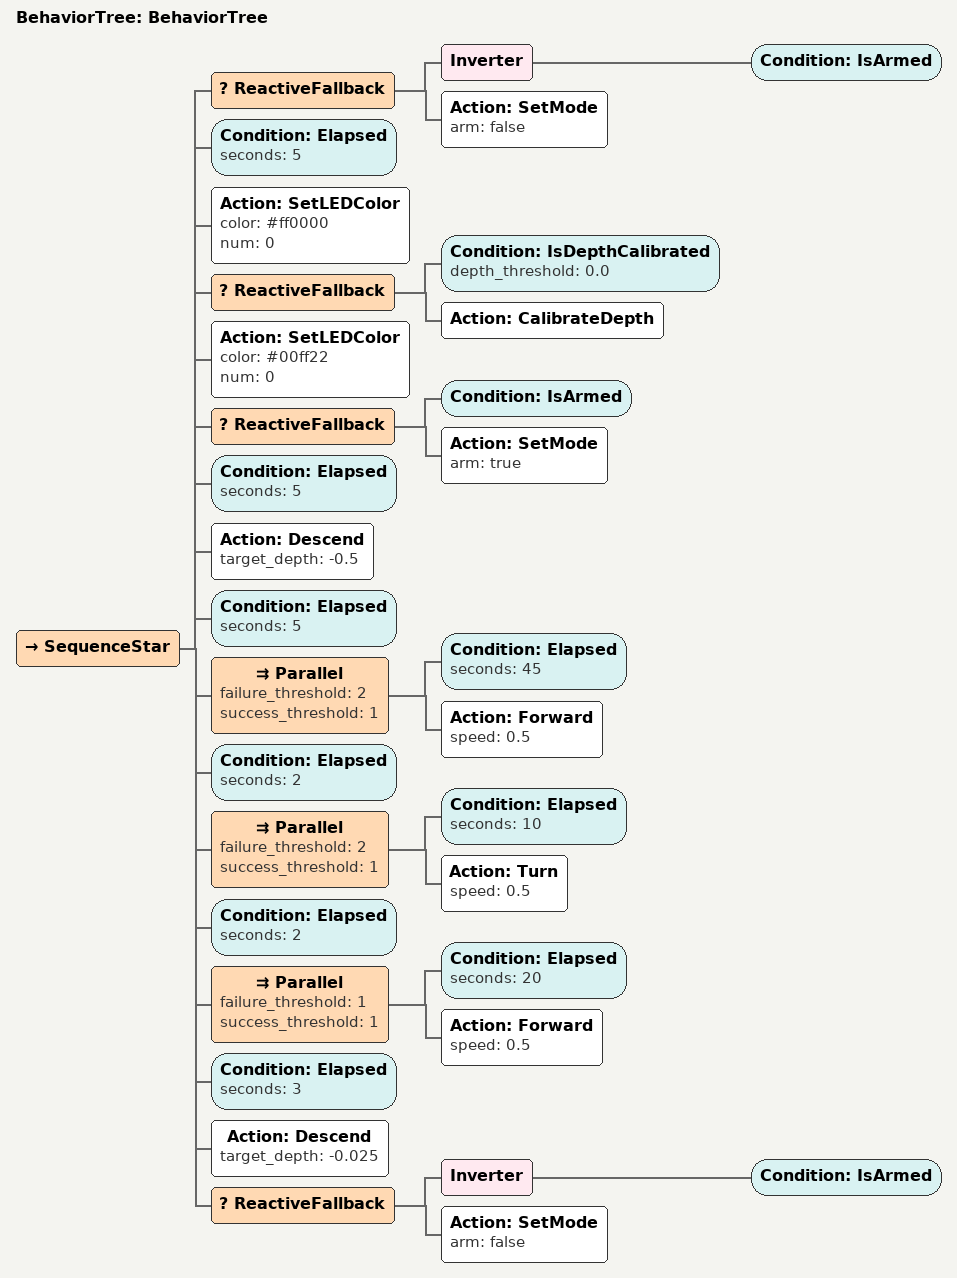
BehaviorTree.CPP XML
<?xml version="1.0"?>
<root main_tree_to_execute="BehaviorTree">
    <BehaviorTree ID="BehaviorTree">
        <SequenceStar>
            <ReactiveFallback>
                <Inverter>
                    <Condition ID="IsArmed"/>
                </Inverter>
                <Action ID="SetMode" arm="false"/>
            </ReactiveFallback>
            <Condition ID="Elapsed" seconds="5"/>
            <Action ID="SetLEDColor" color="#ff0000" num="0"/>
            <ReactiveFallback>
                <Condition ID="IsDepthCalibrated" depth_threshold="0.0"/>
                <Action ID="CalibrateDepth"/>
            </ReactiveFallback>
            <Action ID="SetLEDColor" color="#00ff22" num="0"/>
            <ReactiveFallback>
                <Condition ID="IsArmed"/>
                <Action ID="SetMode" arm="true"/>
            </ReactiveFallback>
            <Condition ID="Elapsed" seconds="5"/>
            <Action ID="Descend" target_depth="-0.5"/>
            <Condition ID="Elapsed" seconds="5"/>
            <Parallel failure_threshold="2" success_threshold="1">
                <Condition ID="Elapsed" seconds="45"/>
                <Action ID="Forward" speed="0.5"/>
            </Parallel>
            <Condition ID="Elapsed" seconds="2"/>
            <Parallel failure_threshold="2" success_threshold="1">
                <Condition ID="Elapsed" seconds="10"/>
                <Action ID="Turn" speed="0.5"/>
            </Parallel>
            <Condition ID="Elapsed" seconds="2"/>
            <Parallel failure_threshold="1" success_threshold="1">
                <Condition ID="Elapsed" seconds="20"/>
                <Action ID="Forward" speed="0.5"/>
            </Parallel>
            <Condition ID="Elapsed" seconds="3"/>
            <Action ID="Descend" target_depth="-0.025"/>
            <ReactiveFallback>
                <Inverter>
                    <Condition ID="IsArmed"/>
                </Inverter>
                <Action ID="SetMode" arm="false"/>
            </ReactiveFallback>
        </SequenceStar>
    </BehaviorTree>
</root>
